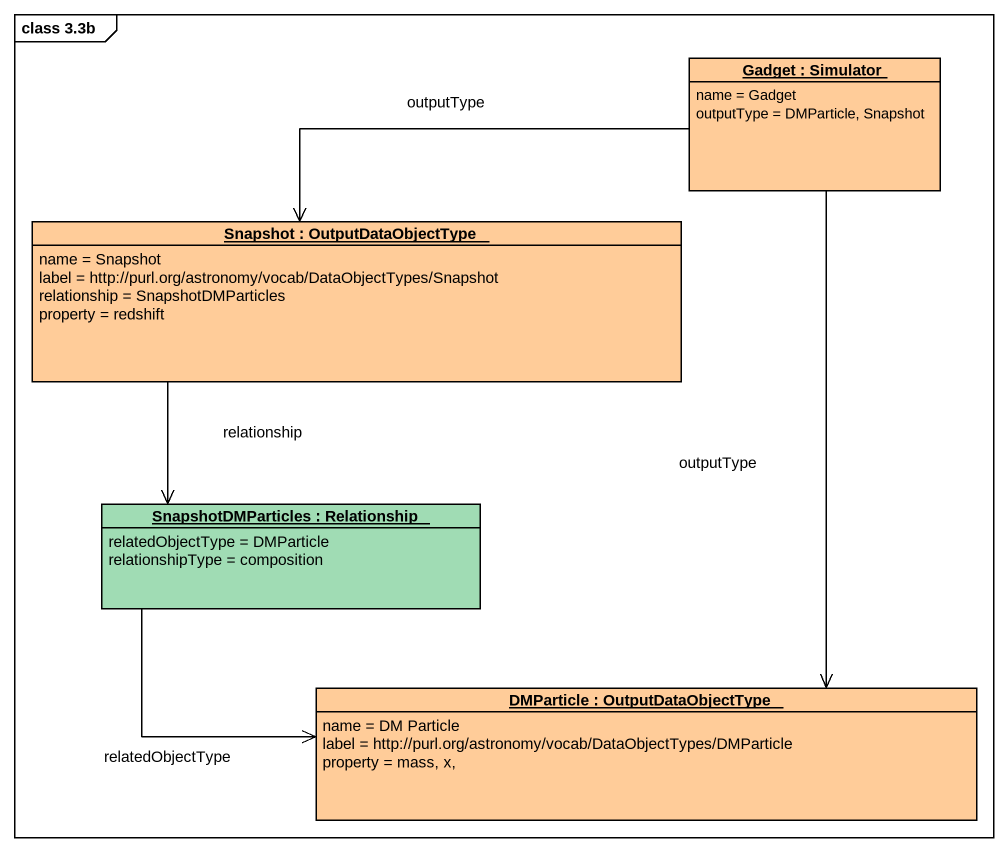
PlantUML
@startuml
mainframe class 3.3b
hide circle
hide empty members
object "Gadget : Simulator" as Gadget #FFCC99 {
  name = Gadget
  outputType = DMParticle, Snapshot
}
object "Snapshot : OutputDataObjectType" as Snapshot #FFCC99 {
  name = Snapshot
  label = http://purl.org/astronomy/vocab/DataObjectTypes/Snapshot
  relationship = SnapshotDMParticles
  property = redshift
}
object "SnapshotDMParticles : Relationship" as SnapshotDMParticles #A0DCB4 {
  relatedObjectType = DMParticle
  relationshipType = composition
}
object "DMParticle : OutputDataObjectType" as DMParticle #FFCC99 {
  name = DM Particle
  label = http://purl.org/astronomy/vocab/DataObjectTypes/DMParticle
  property = mass, x,
}
Gadget .left.> Snapshot : outputType
Gadget -left- Snapshot
Gadget -- DMParticle
Gadget ..> DMParticle : outputType
Snapshot -- SnapshotDMParticles
Snapshot ..> SnapshotDMParticles : relationship
SnapshotDMParticles -right- DMParticle
SnapshotDMParticles .right.> DMParticle : relatedObjectType
@enduml
